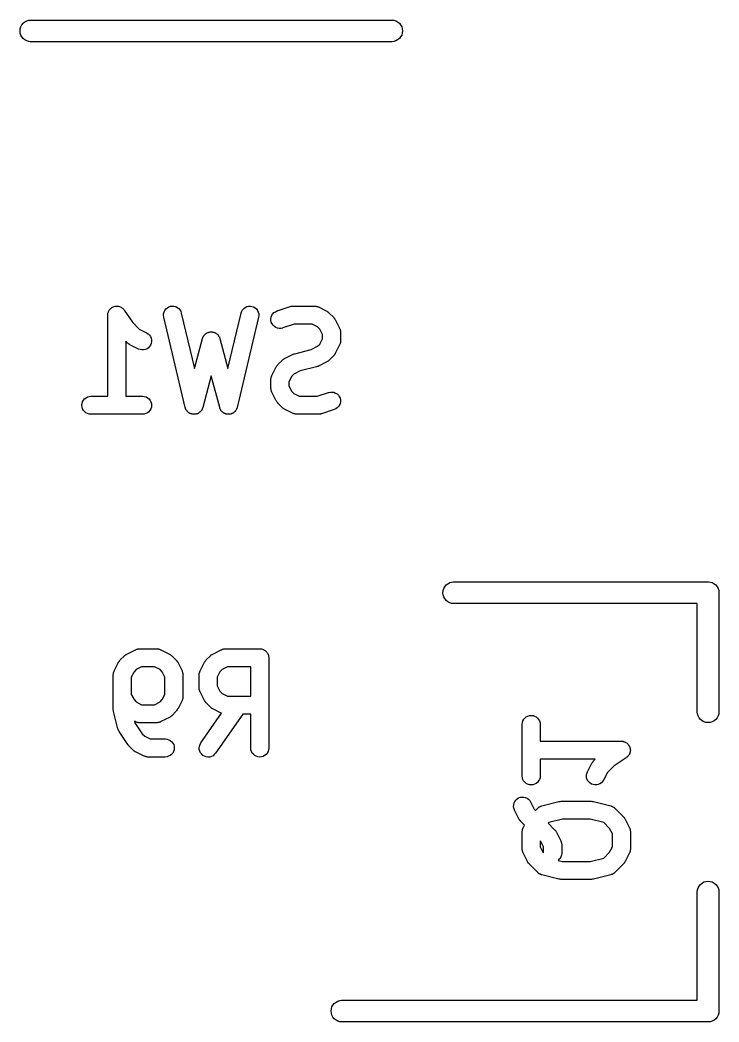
# Model space of a CAD drawing. Extents: x 175.9 to 191.7, y -135.1 to -110.
# Drawn here: x 187.04 to 190.91, y -128.75 to -123.19 of the extents above; entities that cross this region are included whole.
import ezdxf

# ---------------------------------------------------------------- set-up
doc = ezdxf.new("R2010")
doc.units = 0
doc.layers.add('BLACK', color=7, linetype='CONTINUOUS')

msp = doc.modelspace()

# ---------------------------------------------------------------- linework, layer by layer
at = {"layer": 'BLACK', "linetype": 'CONTINUOUS'}
for p, q in [((187.05, -123.217), (187.057, -123.207)), ((187.057, -123.207), (187.067, -123.2)), ((187.067, -123.2), (187.077, -123.194)), ((187.077, -123.194), (187.088, -123.191)), ((187.088, -123.191), (187.097, -123.19)), ((187.097, -123.19), (189.103, -123.19)), ((189.103, -123.19), (189.112, -123.191)), ((189.112, -123.191), (189.123, -123.194)), ((189.123, -123.194), (189.133, -123.2)), ((189.133, -123.2), (189.143, -123.207)), ((189.143, -123.207), (189.15, -123.217)), ((187.04, -123.25), (187.041, -123.238)), ((187.041, -123.262), (187.04, -123.25)), ((187.041, -123.238), (187.044, -123.227)), ((187.044, -123.273), (187.041, -123.262)), ((187.044, -123.227), (187.05, -123.217)), ((189.15, -123.217), (189.156, -123.227)), ((189.156, -123.227), (189.159, -123.238)), ((189.159, -123.262), (189.156, -123.273)), ((189.159, -123.238), (189.16, -123.25)), ((189.16, -123.25), (189.159, -123.262)), ((187.05, -123.283), (187.044, -123.273)), ((187.057, -123.293), (187.05, -123.283)), ((187.067, -123.3), (187.057, -123.293)), ((187.077, -123.306), (187.067, -123.3)), ((187.088, -123.309), (187.077, -123.306)), ((187.097, -123.31), (187.088, -123.309)), ((189.103, -123.31), (187.097, -123.31)), ((189.112, -123.309), (189.103, -123.31)), ((189.123, -123.306), (189.112, -123.309)), ((189.133, -123.3), (189.123, -123.306)), ((189.143, -123.293), (189.133, -123.3)), ((189.15, -123.283), (189.143, -123.293)), ((189.156, -123.273), (189.15, -123.283)), ((187.527, -124.816), (187.529, -124.811)), ((187.527, -124.821), (187.527, -124.816)), ((187.527, -124.816), (187.527, -124.816)), ((187.527, -124.816), (187.527, -124.816)), ((187.529, -124.811), (187.53, -124.807)), ((187.53, -124.806), (187.533, -124.802)), ((187.53, -124.807), (187.53, -124.806)), ((187.53, -124.807), (187.53, -124.807)), ((187.533, -124.802), (187.535, -124.798)), ((187.535, -124.798), (187.538, -124.794)), ((187.535, -124.798), (187.535, -124.798)), ((187.535, -124.798), (187.535, -124.798)), ((187.538, -124.794), (187.541, -124.791)), ((187.541, -124.79), (187.545, -124.787)), ((187.541, -124.791), (187.541, -124.79)), ((187.541, -124.79), (187.541, -124.79)), ((187.545, -124.787), (187.549, -124.784)), ((187.549, -124.784), (187.553, -124.782)), ((187.549, -124.784), (187.549, -124.784)), ((187.549, -124.784), (187.549, -124.784)), ((187.553, -124.782), (187.557, -124.78)), ((187.557, -124.78), (187.562, -124.779)), ((187.557, -124.78), (187.557, -124.78)), ((187.557, -124.78), (187.557, -124.78)), ((187.562, -124.779), (187.567, -124.777)), ((187.567, -124.777), (187.567, -124.777)), ((187.567, -124.777), (187.567, -124.777)), ((187.567, -124.777), (187.571, -124.777)), ((187.571, -124.777), (187.576, -124.776)), ((187.576, -124.776), (187.577, -124.776)), ((187.577, -124.776), (187.577, -124.776)), ((187.577, -124.776), (187.581, -124.777)), ((187.581, -124.777), (187.586, -124.777)), ((187.586, -124.777), (187.586, -124.777)), ((187.586, -124.777), (187.586, -124.777)), ((187.586, -124.777), (187.591, -124.779)), ((187.591, -124.779), (187.595, -124.78)), ((187.595, -124.78), (187.596, -124.78)), ((187.596, -124.78), (187.596, -124.78)), ((187.596, -124.78), (187.6, -124.782)), ((187.6, -124.782), (187.604, -124.785)), ((187.604, -124.785), (187.604, -124.785)), ((187.604, -124.785), (187.604, -124.785)), ((187.604, -124.785), (187.608, -124.788)), ((187.608, -124.788), (187.612, -124.791)), ((187.612, -124.791), (187.612, -124.791)), ((187.612, -124.791), (187.612, -124.791)), ((187.612, -124.791), (187.615, -124.795)), ((187.615, -124.795), (187.618, -124.798)), ((187.618, -124.798), (187.663, -124.866)), ((187.836, -124.818), (187.839, -124.808)), ((187.836, -124.827), (187.836, -124.818)), ((187.839, -124.808), (187.843, -124.8)), ((187.843, -124.8), (187.849, -124.792)), ((187.849, -124.792), (187.857, -124.785)), ((187.857, -124.785), (187.865, -124.781)), ((187.865, -124.781), (187.874, -124.777)), ((187.874, -124.777), (187.884, -124.776)), ((187.884, -124.776), (187.894, -124.777)), ((187.894, -124.777), (187.903, -124.779)), ((187.903, -124.779), (187.912, -124.784)), ((187.912, -124.784), (187.92, -124.79)), ((187.92, -124.79), (187.926, -124.797)), ((187.926, -124.797), (187.931, -124.805)), ((187.931, -124.805), (187.934, -124.815)), ((187.934, -124.815), (188.008, -125.122)), ((188.192, -125.122), (188.266, -124.815)), ((188.266, -124.814), (188.269, -124.805)), ((188.266, -124.815), (188.266, -124.814)), ((188.269, -124.805), (188.274, -124.796)), ((188.274, -124.796), (188.281, -124.789)), ((188.281, -124.789), (188.289, -124.783)), ((188.289, -124.783), (188.297, -124.779)), ((188.297, -124.779), (188.307, -124.777)), ((188.307, -124.777), (188.317, -124.776)), ((188.317, -124.776), (188.326, -124.778)), ((188.326, -124.778), (188.335, -124.781)), ((188.335, -124.781), (188.344, -124.786)), ((188.344, -124.786), (188.351, -124.792)), ((188.351, -124.792), (188.357, -124.8)), ((188.357, -124.8), (188.361, -124.809)), ((188.361, -124.809), (188.364, -124.818)), ((188.364, -124.818), (188.364, -124.828)), ((188.436, -124.827), (188.442, -124.819)), ((188.442, -124.819), (188.448, -124.812)), ((188.448, -124.812), (188.456, -124.807)), ((188.456, -124.807), (188.465, -124.803)), ((188.465, -124.803), (188.537, -124.779)), ((188.537, -124.779), (188.54, -124.778)), ((188.537, -124.779), (188.537, -124.779)), ((188.54, -124.778), (188.543, -124.777)), ((188.543, -124.777), (188.545, -124.777)), ((188.545, -124.777), (188.547, -124.777)), ((188.547, -124.777), (188.55, -124.776)), ((188.55, -124.776), (188.552, -124.776)), ((188.552, -124.776), (188.671, -124.776)), ((188.671, -124.776), (188.672, -124.776)), ((188.672, -124.776), (188.674, -124.776)), ((188.674, -124.776), (188.675, -124.776)), ((188.675, -124.776), (188.678, -124.777)), ((188.678, -124.777), (188.682, -124.777)), ((188.682, -124.777), (188.683, -124.778)), ((188.683, -124.778), (188.685, -124.778)), ((188.685, -124.778), (188.688, -124.779)), ((188.688, -124.779), (188.691, -124.78)), ((188.691, -124.78), (188.692, -124.781)), ((188.692, -124.781), (188.694, -124.781)), ((188.694, -124.781), (188.741, -124.805)), ((188.741, -124.805), (188.742, -124.806)), ((188.742, -124.806), (188.744, -124.807)), ((188.744, -124.807), (188.747, -124.808)), ((188.747, -124.808), (188.748, -124.81)), ((188.748, -124.81), (188.75, -124.811)), ((188.75, -124.811), (188.752, -124.813)), ((188.752, -124.813), (188.754, -124.815)), ((188.754, -124.815), (188.778, -124.838)), ((187.526, -124.825), (187.527, -124.821)), ((187.526, -124.826), (187.526, -124.825)), ((187.526, -125.276), (187.526, -124.826)), ((187.663, -124.866), (187.701, -124.904)), ((187.837, -124.837), (187.836, -124.827)), ((187.837, -124.838), (187.837, -124.837)), ((187.956, -125.338), (187.837, -124.838)), ((188.363, -124.838), (188.244, -125.338)), ((188.364, -124.828), (188.363, -124.838)), ((188.431, -124.846), (188.433, -124.837)), ((188.431, -124.856), (188.431, -124.846)), ((188.433, -124.865), (188.431, -124.856)), ((188.433, -124.837), (188.436, -124.827)), ((188.437, -124.874), (188.433, -124.865)), ((188.443, -124.882), (188.437, -124.874)), ((188.56, -124.876), (188.497, -124.897)), ((188.66, -124.876), (188.56, -124.876)), ((188.689, -124.891), (188.66, -124.876)), ((188.778, -124.838), (188.779, -124.839)), ((188.779, -124.839), (188.78, -124.841)), ((188.78, -124.841), (188.782, -124.843)), ((188.782, -124.843), (188.783, -124.845)), ((188.783, -124.845), (188.785, -124.847)), ((188.785, -124.847), (188.786, -124.849)), ((188.786, -124.849), (188.788, -124.851)), ((188.788, -124.851), (188.811, -124.899)), ((187.701, -124.904), (187.741, -124.924)), ((187.741, -124.924), (187.742, -124.925)), ((187.742, -124.925), (187.75, -124.93)), ((187.75, -124.93), (187.757, -124.937)), ((188.065, -124.933), (188.067, -124.931)), ((188.067, -124.931), (188.069, -124.93)), ((188.069, -124.93), (188.07, -124.929)), ((188.07, -124.929), (188.073, -124.927)), ((188.073, -124.927), (188.075, -124.926)), ((188.075, -124.926), (188.077, -124.925)), ((188.077, -124.925), (188.078, -124.924)), ((188.078, -124.924), (188.081, -124.923)), ((188.081, -124.923), (188.084, -124.922)), ((188.084, -124.922), (188.086, -124.921)), ((188.086, -124.921), (188.087, -124.921)), ((188.087, -124.921), (188.091, -124.92)), ((188.091, -124.92), (188.094, -124.919)), ((188.094, -124.919), (188.095, -124.919)), ((188.095, -124.919), (188.097, -124.919)), ((188.097, -124.919), (188.1, -124.919)), ((188.1, -124.919), (188.104, -124.919)), ((188.104, -124.919), (188.105, -124.919)), ((188.105, -124.919), (188.107, -124.92)), ((188.107, -124.92), (188.11, -124.92)), ((188.11, -124.92), (188.113, -124.921)), ((188.113, -124.921), (188.115, -124.921)), ((188.115, -124.921), (188.116, -124.922)), ((188.116, -124.922), (188.119, -124.923)), ((188.119, -124.923), (188.122, -124.924)), ((188.122, -124.924), (188.124, -124.925)), ((188.124, -124.925), (188.125, -124.926)), ((188.125, -124.926), (188.128, -124.928)), ((188.128, -124.928), (188.131, -124.93)), ((188.131, -124.93), (188.132, -124.931)), ((188.132, -124.931), (188.133, -124.932)), ((188.45, -124.889), (188.443, -124.882)), ((188.458, -124.894), (188.45, -124.889)), ((188.467, -124.898), (188.458, -124.894)), ((188.477, -124.9), (188.467, -124.898)), ((188.487, -124.9), (188.477, -124.9)), ((188.496, -124.898), (188.487, -124.9)), ((188.497, -124.897), (188.496, -124.898)), ((188.702, -124.903), (188.689, -124.891)), ((188.717, -124.933), (188.702, -124.903)), ((188.811, -124.899), (188.812, -124.9)), ((188.812, -124.9), (188.812, -124.901)), ((188.812, -124.901), (188.813, -124.902)), ((188.813, -124.902), (188.814, -124.906)), ((188.814, -124.906), (188.815, -124.909)), ((188.815, -124.909), (188.815, -124.91)), ((188.815, -124.91), (188.816, -124.912)), ((188.816, -124.912), (188.816, -124.915)), ((188.816, -124.915), (188.817, -124.918)), ((188.817, -124.918), (188.817, -124.92)), ((188.817, -124.92), (188.817, -124.921)), ((188.817, -124.921), (188.817, -124.969)), ((187.636, -124.981), (187.626, -124.971)), ((187.626, -124.971), (187.626, -125.276)), ((187.638, -124.982), (187.636, -124.981)), ((187.64, -124.984), (187.638, -124.982)), ((187.642, -124.985), (187.64, -124.984)), ((187.644, -124.987), (187.642, -124.985)), ((187.646, -124.988), (187.644, -124.987)), ((187.757, -124.937), (187.763, -124.945)), ((187.763, -124.945), (187.767, -124.954)), ((187.767, -124.983), (187.764, -124.992)), ((187.767, -124.954), (187.769, -124.963)), ((187.769, -124.973), (187.767, -124.983)), ((187.769, -124.963), (187.769, -124.973)), ((188.008, -125.122), (188.052, -124.956)), ((188.052, -124.954), (188.053, -124.952)), ((188.052, -124.955), (188.052, -124.954)), ((188.052, -124.956), (188.052, -124.955)), ((188.053, -124.952), (188.054, -124.949)), ((188.054, -124.949), (188.055, -124.946)), ((188.055, -124.946), (188.056, -124.945)), ((188.056, -124.945), (188.057, -124.944)), ((188.057, -124.944), (188.059, -124.941)), ((188.059, -124.941), (188.061, -124.938)), ((188.061, -124.938), (188.062, -124.937)), ((188.062, -124.937), (188.063, -124.936)), ((188.063, -124.936), (188.065, -124.933)), ((188.133, -124.932), (188.135, -124.934)), ((188.135, -124.934), (188.138, -124.936)), ((188.138, -124.936), (188.139, -124.938)), ((188.139, -124.938), (188.14, -124.939)), ((188.14, -124.939), (188.141, -124.941)), ((188.141, -124.941), (188.143, -124.944)), ((188.143, -124.944), (188.144, -124.946)), ((188.144, -124.946), (188.145, -124.947)), ((188.145, -124.947), (188.146, -124.95)), ((188.146, -124.95), (188.147, -124.953)), ((188.147, -124.953), (188.148, -124.955)), ((188.148, -124.955), (188.148, -124.956)), ((188.148, -124.956), (188.192, -125.122)), ((188.689, -124.999), (188.702, -124.987)), ((188.702, -124.987), (188.717, -124.957)), ((188.717, -124.957), (188.717, -124.933)), ((188.814, -124.985), (188.813, -124.989)), ((188.815, -124.982), (188.814, -124.985)), ((188.816, -124.979), (188.815, -124.981)), ((188.815, -124.981), (188.815, -124.982)), ((188.817, -124.97), (188.816, -124.971)), ((188.816, -124.971), (188.817, -124.973)), ((188.817, -124.973), (188.816, -124.976)), ((188.816, -124.976), (188.816, -124.979)), ((188.817, -124.969), (188.817, -124.97)), ((187.648, -124.99), (187.646, -124.988)), ((187.649, -124.99), (187.648, -124.99)), ((187.697, -125.014), (187.649, -124.99)), ((187.706, -125.017), (187.697, -125.014)), ((187.715, -125.019), (187.706, -125.017)), ((187.725, -125.019), (187.715, -125.019)), ((187.735, -125.017), (187.725, -125.019)), ((187.744, -125.013), (187.735, -125.017)), ((187.752, -125.007), (187.744, -125.013)), ((187.758, -125), (187.752, -125.007)), ((187.764, -124.992), (187.758, -125)), ((188.506, -125.067), (188.554, -125.043)), ((188.554, -125.043), (188.554, -125.043)), ((188.554, -125.043), (188.555, -125.043)), ((188.555, -125.043), (188.559, -125.041)), ((188.555, -125.043), (188.555, -125.043)), ((188.559, -125.041), (188.564, -125.04)), ((188.564, -125.04), (188.654, -125.017)), ((188.564, -125.04), (188.564, -125.04)), ((188.564, -125.04), (188.564, -125.04)), ((188.654, -125.017), (188.689, -124.999)), ((188.786, -125.042), (188.784, -125.044)), ((188.787, -125.04), (188.786, -125.042)), ((188.788, -125.039), (188.787, -125.04)), ((188.811, -124.991), (188.788, -125.039)), ((188.812, -124.99), (188.811, -124.991)), ((188.813, -124.989), (188.812, -124.99)), ((188.469, -125.1), (188.493, -125.077)), ((188.493, -125.077), (188.494, -125.076)), ((188.494, -125.076), (188.496, -125.074)), ((188.496, -125.074), (188.498, -125.072)), ((188.498, -125.072), (188.5, -125.071)), ((188.5, -125.071), (188.501, -125.07)), ((188.501, -125.07), (188.504, -125.069)), ((188.504, -125.069), (188.506, -125.067)), ((188.741, -125.085), (188.694, -125.109)), ((188.744, -125.084), (188.741, -125.085)), ((188.746, -125.082), (188.744, -125.084)), ((188.748, -125.081), (188.746, -125.082)), ((188.75, -125.08), (188.748, -125.081)), ((188.752, -125.078), (188.75, -125.08)), ((188.754, -125.076), (188.752, -125.078)), ((188.778, -125.052), (188.754, -125.076)), ((188.754, -125.076), (188.754, -125.076)), ((188.78, -125.05), (188.778, -125.052)), ((188.782, -125.048), (188.78, -125.05)), ((188.783, -125.046), (188.782, -125.048)), ((188.784, -125.044), (188.783, -125.046)), ((188.436, -125.161), (188.46, -125.113)), ((188.46, -125.113), (188.462, -125.11)), ((188.46, -125.113), (188.46, -125.113)), ((188.462, -125.11), (188.463, -125.108)), ((188.463, -125.108), (188.465, -125.106)), ((188.465, -125.106), (188.466, -125.105)), ((188.466, -125.105), (188.468, -125.103)), ((188.468, -125.103), (188.469, -125.1)), ((188.558, -125.153), (188.546, -125.165)), ((188.594, -125.135), (188.558, -125.153)), ((188.684, -125.113), (188.594, -125.135)), ((188.688, -125.111), (188.684, -125.113)), ((188.684, -125.113), (188.684, -125.113)), ((188.684, -125.113), (188.684, -125.113)), ((188.693, -125.11), (188.688, -125.111)), ((188.694, -125.109), (188.693, -125.109)), ((188.693, -125.109), (188.693, -125.109)), ((188.693, -125.109), (188.693, -125.11)), ((188.1, -125.163), (188.053, -125.339)), ((188.147, -125.339), (188.1, -125.163)), ((188.431, -125.18), (188.432, -125.176)), ((188.431, -125.181), (188.431, -125.18)), ((188.431, -125.183), (188.431, -125.181)), ((188.431, -125.231), (188.431, -125.183)), ((188.431, -125.183), (188.431, -125.183)), ((188.432, -125.172), (188.433, -125.17)), ((188.432, -125.173), (188.432, -125.172)), ((188.432, -125.176), (188.432, -125.173)), ((188.433, -125.17), (188.434, -125.167)), ((188.434, -125.167), (188.435, -125.164)), ((188.435, -125.164), (188.436, -125.162)), ((188.436, -125.162), (188.436, -125.161)), ((188.546, -125.165), (188.531, -125.195)), ((188.531, -125.195), (188.531, -125.219)), ((188.431, -125.232), (188.431, -125.231)), ((188.431, -125.234), (188.431, -125.232)), ((188.432, -125.237), (188.431, -125.234)), ((188.432, -125.241), (188.432, -125.237)), ((188.432, -125.242), (188.432, -125.241)), ((188.433, -125.244), (188.432, -125.242)), ((188.434, -125.247), (188.433, -125.244)), ((188.435, -125.25), (188.434, -125.247)), ((188.435, -125.251), (188.435, -125.25)), ((188.436, -125.253), (188.435, -125.251)), ((188.46, -125.301), (188.436, -125.253)), ((188.436, -125.253), (188.436, -125.253)), ((188.531, -125.219), (188.546, -125.249)), ((188.546, -125.249), (188.558, -125.261)), ((188.558, -125.261), (188.588, -125.276)), ((188.687, -125.276), (188.751, -125.255)), ((188.751, -125.255), (188.752, -125.255)), ((188.752, -125.255), (188.761, -125.253)), ((188.761, -125.253), (188.771, -125.253)), ((188.771, -125.253), (188.78, -125.254)), ((188.78, -125.254), (188.789, -125.258)), ((188.789, -125.258), (188.798, -125.263)), ((188.798, -125.263), (188.805, -125.27)), ((187.383, -125.326), (187.384, -125.316)), ((187.384, -125.316), (187.387, -125.307)), ((187.387, -125.307), (187.392, -125.298)), ((187.392, -125.298), (187.398, -125.291)), ((187.398, -125.291), (187.406, -125.285)), ((187.406, -125.285), (187.414, -125.28)), ((187.414, -125.28), (187.424, -125.277)), ((187.424, -125.277), (187.433, -125.276)), ((187.433, -125.276), (187.526, -125.276)), ((187.626, -125.276), (187.719, -125.276)), ((187.719, -125.276), (187.72, -125.276)), ((187.72, -125.276), (187.729, -125.277)), ((187.729, -125.277), (187.739, -125.28)), ((187.739, -125.28), (187.747, -125.285)), ((187.747, -125.285), (187.755, -125.291)), ((187.755, -125.291), (187.761, -125.299)), ((187.761, -125.299), (187.765, -125.307)), ((187.765, -125.307), (187.768, -125.317)), ((187.768, -125.317), (187.769, -125.327)), ((188.462, -125.303), (188.46, -125.301)), ((188.463, -125.306), (188.462, -125.303)), ((188.464, -125.307), (188.463, -125.306)), ((188.465, -125.309), (188.464, -125.307)), ((188.467, -125.311), (188.465, -125.309)), ((188.469, -125.313), (188.467, -125.311)), ((188.469, -125.314), (188.469, -125.313)), ((188.493, -125.338), (188.469, -125.314)), ((188.588, -125.276), (188.687, -125.276)), ((188.805, -125.27), (188.81, -125.278)), ((188.81, -125.278), (188.814, -125.287)), ((188.815, -125.316), (188.811, -125.325)), ((188.814, -125.287), (188.816, -125.296)), ((188.817, -125.306), (188.815, -125.316)), ((188.816, -125.296), (188.817, -125.306)), ((187.384, -125.336), (187.383, -125.326)), ((187.387, -125.345), (187.384, -125.336)), ((187.391, -125.354), (187.387, -125.345)), ((187.398, -125.361), (187.391, -125.354)), ((187.405, -125.367), (187.398, -125.361)), ((187.414, -125.372), (187.405, -125.367)), ((187.423, -125.375), (187.414, -125.372)), ((187.433, -125.376), (187.423, -125.375)), ((187.719, -125.376), (187.433, -125.376)), ((187.433, -125.376), (187.433, -125.376)), ((187.729, -125.375), (187.719, -125.376)), ((187.738, -125.372), (187.729, -125.375)), ((187.747, -125.368), (187.738, -125.372)), ((187.754, -125.362), (187.747, -125.368)), ((187.76, -125.354), (187.754, -125.362)), ((187.765, -125.346), (187.76, -125.354)), ((187.768, -125.336), (187.765, -125.346)), ((187.769, -125.327), (187.768, -125.336)), ((187.957, -125.34), (187.956, -125.338)), ((187.957, -125.342), (187.957, -125.34)), ((187.958, -125.345), (187.957, -125.342)), ((187.959, -125.347), (187.958, -125.345)), ((187.96, -125.349), (187.959, -125.347)), ((187.961, -125.351), (187.96, -125.349)), ((187.963, -125.353), (187.961, -125.351)), ((187.964, -125.355), (187.963, -125.353)), ((187.966, -125.357), (187.964, -125.355)), ((187.967, -125.359), (187.966, -125.357)), ((187.969, -125.361), (187.967, -125.359)), ((187.971, -125.363), (187.969, -125.361)), ((187.972, -125.364), (187.971, -125.363)), ((187.974, -125.366), (187.972, -125.364)), ((187.976, -125.367), (187.974, -125.366)), ((187.978, -125.369), (187.976, -125.367)), ((187.98, -125.37), (187.978, -125.369)), ((187.982, -125.371), (187.98, -125.37)), ((187.985, -125.372), (187.982, -125.371)), ((187.987, -125.373), (187.985, -125.372)), ((187.989, -125.374), (187.987, -125.373)), ((187.992, -125.374), (187.989, -125.374)), ((187.994, -125.375), (187.992, -125.374)), ((187.997, -125.376), (187.994, -125.375)), ((187.999, -125.376), (187.997, -125.376)), ((188.001, -125.376), (187.999, -125.376)), ((188.004, -125.376), (188.001, -125.376)), ((188.006, -125.376), (188.004, -125.376)), ((188.009, -125.376), (188.006, -125.376)), ((188.011, -125.376), (188.009, -125.376)), ((188.013, -125.375), (188.011, -125.376)), ((188.016, -125.375), (188.013, -125.375)), ((188.018, -125.374), (188.016, -125.375)), ((188.02, -125.374), (188.018, -125.374)), ((188.023, -125.373), (188.02, -125.374)), ((188.025, -125.372), (188.023, -125.373)), ((188.027, -125.371), (188.025, -125.372)), ((188.029, -125.37), (188.027, -125.371)), ((188.031, -125.368), (188.029, -125.37)), ((188.034, -125.367), (188.031, -125.368)), ((188.035, -125.365), (188.034, -125.367)), ((188.037, -125.364), (188.035, -125.365)), ((188.039, -125.362), (188.037, -125.364)), ((188.041, -125.361), (188.039, -125.362)), ((188.042, -125.359), (188.041, -125.361)), ((188.044, -125.357), (188.042, -125.359)), ((188.045, -125.355), (188.044, -125.357)), ((188.047, -125.353), (188.045, -125.355)), ((188.048, -125.351), (188.047, -125.353)), ((188.049, -125.349), (188.048, -125.351)), ((188.05, -125.346), (188.049, -125.349)), ((188.051, -125.344), (188.05, -125.346)), ((188.052, -125.342), (188.051, -125.344)), ((188.053, -125.34), (188.052, -125.342)), ((188.053, -125.339), (188.053, -125.34)), ((188.148, -125.341), (188.147, -125.339)), ((188.148, -125.343), (188.148, -125.341)), ((188.149, -125.346), (188.148, -125.343)), ((188.15, -125.348), (188.149, -125.346)), ((188.152, -125.35), (188.15, -125.348)), ((188.153, -125.352), (188.152, -125.35)), ((188.154, -125.354), (188.153, -125.352)), ((188.155, -125.357), (188.154, -125.354)), ((188.157, -125.358), (188.155, -125.357)), ((188.158, -125.36), (188.157, -125.358)), ((188.16, -125.362), (188.158, -125.36)), ((188.162, -125.364), (188.16, -125.362)), ((188.164, -125.365), (188.162, -125.364)), ((188.166, -125.367), (188.164, -125.365)), ((188.168, -125.368), (188.166, -125.367)), ((188.17, -125.369), (188.168, -125.368)), ((188.172, -125.37), (188.17, -125.369)), ((188.174, -125.372), (188.172, -125.37)), ((188.177, -125.372), (188.174, -125.372)), ((188.179, -125.373), (188.177, -125.372)), ((188.181, -125.374), (188.179, -125.373)), ((188.183, -125.375), (188.181, -125.374)), ((188.186, -125.375), (188.183, -125.375)), ((188.188, -125.376), (188.186, -125.375)), ((188.191, -125.376), (188.188, -125.376)), ((188.193, -125.376), (188.191, -125.376)), ((188.196, -125.376), (188.193, -125.376)), ((188.198, -125.376), (188.196, -125.376)), ((188.2, -125.376), (188.198, -125.376)), ((188.203, -125.376), (188.2, -125.376)), ((188.205, -125.375), (188.203, -125.376)), ((188.208, -125.375), (188.205, -125.375)), ((188.21, -125.374), (188.208, -125.375)), ((188.212, -125.373), (188.21, -125.374)), ((188.215, -125.372), (188.212, -125.373)), ((188.217, -125.371), (188.215, -125.372)), ((188.219, -125.37), (188.217, -125.371)), ((188.221, -125.369), (188.219, -125.37)), ((188.223, -125.367), (188.221, -125.369)), ((188.225, -125.366), (188.223, -125.367)), ((188.227, -125.365), (188.225, -125.366)), ((188.229, -125.363), (188.227, -125.365)), ((188.231, -125.361), (188.229, -125.363)), ((188.232, -125.36), (188.231, -125.361)), ((188.234, -125.358), (188.232, -125.36)), ((188.235, -125.356), (188.234, -125.358)), ((188.237, -125.354), (188.235, -125.356)), ((188.238, -125.352), (188.237, -125.354)), ((188.239, -125.35), (188.238, -125.352)), ((188.24, -125.348), (188.239, -125.35)), ((188.241, -125.345), (188.24, -125.348)), ((188.242, -125.343), (188.241, -125.345)), ((188.243, -125.341), (188.242, -125.343)), ((188.244, -125.338), (188.243, -125.341)), ((188.244, -125.338), (188.244, -125.338)), ((188.495, -125.34), (188.493, -125.338)), ((188.497, -125.341), (188.495, -125.34)), ((188.499, -125.343), (188.497, -125.341)), ((188.501, -125.344), (188.499, -125.343)), ((188.503, -125.345), (188.501, -125.344)), ((188.506, -125.347), (188.503, -125.345)), ((188.554, -125.371), (188.506, -125.347)), ((188.506, -125.347), (188.506, -125.347)), ((188.555, -125.371), (188.554, -125.371)), ((188.556, -125.372), (188.555, -125.371)), ((188.56, -125.373), (188.556, -125.372)), ((188.563, -125.374), (188.56, -125.373)), ((188.564, -125.375), (188.563, -125.374)), ((188.566, -125.375), (188.564, -125.375)), ((188.569, -125.375), (188.566, -125.375)), ((188.573, -125.376), (188.569, -125.375)), ((188.574, -125.376), (188.573, -125.376)), ((188.575, -125.376), (188.574, -125.376)), ((188.576, -125.376), (188.575, -125.376)), ((188.695, -125.376), (188.576, -125.376)), ((188.698, -125.376), (188.695, -125.376)), ((188.701, -125.376), (188.698, -125.376)), ((188.703, -125.375), (188.701, -125.376)), ((188.705, -125.375), (188.703, -125.375)), ((188.708, -125.374), (188.705, -125.375)), ((188.71, -125.374), (188.708, -125.374)), ((188.711, -125.374), (188.71, -125.374)), ((188.782, -125.35), (188.711, -125.374)), ((188.791, -125.346), (188.782, -125.35)), ((188.799, -125.34), (188.791, -125.346)), ((188.806, -125.333), (188.799, -125.34)), ((188.811, -125.325), (188.806, -125.333)), ((189.402, -126.322), (189.412, -126.315)), ((189.412, -126.315), (189.422, -126.309)), ((189.422, -126.309), (189.433, -126.306)), ((189.433, -126.306), (189.442, -126.305)), ((189.442, -126.305), (190.852, -126.305)), ((190.852, -126.305), (190.855, -126.305)), ((190.855, -126.305), (190.858, -126.305)), ((190.858, -126.305), (190.867, -126.306)), ((190.867, -126.306), (190.878, -126.309)), ((190.878, -126.309), (190.888, -126.315)), ((190.888, -126.315), (190.898, -126.322)), ((189.385, -126.365), (189.386, -126.353)), ((189.386, -126.377), (189.385, -126.365)), ((189.386, -126.353), (189.389, -126.342)), ((189.389, -126.342), (189.395, -126.332)), ((189.395, -126.332), (189.402, -126.322)), ((190.898, -126.322), (190.905, -126.332)), ((190.905, -126.332), (190.911, -126.342)), ((190.911, -126.342), (190.914, -126.353)), ((190.914, -126.353), (190.915, -126.365)), ((190.915, -126.365), (190.915, -126.368)), ((190.915, -126.368), (190.915, -127.028)), ((189.389, -126.388), (189.386, -126.377)), ((189.395, -126.398), (189.389, -126.388)), ((189.402, -126.408), (189.395, -126.398)), ((189.412, -126.415), (189.402, -126.408)), ((189.422, -126.421), (189.412, -126.415)), ((189.433, -126.424), (189.422, -126.421)), ((189.442, -126.425), (189.433, -126.424)), ((190.795, -126.425), (189.442, -126.425)), ((190.795, -127.028), (190.795, -126.425)), ((187.624, -126.71), (187.626, -126.709)), ((187.626, -126.709), (187.628, -126.708)), ((187.628, -126.708), (187.63, -126.707)), ((187.63, -126.707), (187.632, -126.705)), ((187.632, -126.705), (187.68, -126.681)), ((187.68, -126.681), (187.681, -126.681)), ((187.681, -126.681), (187.682, -126.681)), ((187.682, -126.681), (187.683, -126.68)), ((187.683, -126.68), (187.687, -126.679)), ((187.687, -126.679), (187.69, -126.678)), ((187.69, -126.678), (187.691, -126.678)), ((187.691, -126.678), (187.693, -126.677)), ((187.693, -126.677), (187.696, -126.677)), ((187.696, -126.677), (187.699, -126.676)), ((187.699, -126.676), (187.701, -126.676)), ((187.701, -126.676), (187.702, -126.676)), ((187.702, -126.676), (187.798, -126.676)), ((187.798, -126.676), (187.798, -126.676)), ((187.798, -126.676), (187.8, -126.676)), ((187.8, -126.676), (187.801, -126.676)), ((187.801, -126.676), (187.805, -126.677)), ((187.805, -126.677), (187.808, -126.677)), ((187.808, -126.677), (187.809, -126.678)), ((187.809, -126.678), (187.811, -126.678)), ((187.811, -126.678), (187.814, -126.679)), ((187.814, -126.679), (187.817, -126.68)), ((187.817, -126.68), (187.819, -126.681)), ((187.819, -126.681), (187.82, -126.681)), ((187.82, -126.681), (187.868, -126.705)), ((187.868, -126.705), (187.868, -126.706)), ((187.868, -126.706), (187.871, -126.707)), ((187.871, -126.707), (187.873, -126.708)), ((187.873, -126.708), (187.875, -126.71)), ((188.1, -126.71), (188.102, -126.709)), ((188.102, -126.709), (188.104, -126.708)), ((188.104, -126.708), (188.106, -126.707)), ((188.106, -126.707), (188.109, -126.705)), ((188.109, -126.705), (188.156, -126.681)), ((188.156, -126.681), (188.157, -126.681)), ((188.157, -126.681), (188.158, -126.681)), ((188.158, -126.681), (188.16, -126.68)), ((188.16, -126.68), (188.163, -126.679)), ((188.163, -126.679), (188.166, -126.678)), ((188.166, -126.678), (188.167, -126.678)), ((188.167, -126.678), (188.169, -126.677)), ((188.169, -126.677), (188.172, -126.677)), ((188.172, -126.677), (188.176, -126.676)), ((188.176, -126.676), (188.177, -126.676)), ((188.177, -126.676), (188.179, -126.676)), ((188.179, -126.676), (188.369, -126.676)), ((188.369, -126.676), (188.369, -126.676)), ((188.369, -126.676), (188.369, -126.676)), ((188.369, -126.676), (188.37, -126.676)), ((188.369, -126.676), (188.369, -126.676)), ((188.37, -126.676), (188.374, -126.677)), ((188.374, -126.677), (188.379, -126.677)), ((188.379, -126.677), (188.379, -126.677)), ((188.379, -126.677), (188.379, -126.677)), ((188.379, -126.677), (188.384, -126.679)), ((188.384, -126.679), (188.388, -126.68)), ((188.388, -126.68), (188.389, -126.68)), ((188.389, -126.68), (188.389, -126.68)), ((188.389, -126.68), (188.393, -126.683)), ((188.393, -126.683), (188.397, -126.685)), ((188.397, -126.685), (188.397, -126.685)), ((188.397, -126.685), (188.397, -126.685)), ((188.397, -126.685), (188.401, -126.688)), ((188.401, -126.688), (188.405, -126.691)), ((188.405, -126.691), (188.405, -126.691)), ((188.405, -126.691), (188.405, -126.691)), ((188.405, -126.691), (188.408, -126.695)), ((188.408, -126.695), (188.411, -126.699)), ((188.411, -126.699), (188.411, -126.699)), ((188.411, -126.699), (188.411, -126.699)), ((188.411, -126.699), (188.413, -126.703)), ((188.413, -126.703), (188.415, -126.707)), ((188.415, -126.707), (188.415, -126.707)), ((188.415, -126.707), (188.415, -126.707)), ((188.415, -126.707), (188.417, -126.712)), ((187.562, -126.799), (187.586, -126.751)), ((187.586, -126.751), (187.587, -126.751)), ((187.587, -126.751), (187.588, -126.748)), ((187.588, -126.748), (187.589, -126.746)), ((187.589, -126.746), (187.591, -126.744)), ((187.591, -126.744), (187.592, -126.743)), ((187.592, -126.743), (187.594, -126.741)), ((187.594, -126.741), (187.596, -126.738)), ((187.596, -126.738), (187.619, -126.715)), ((187.619, -126.715), (187.62, -126.714)), ((187.62, -126.714), (187.622, -126.712)), ((187.622, -126.712), (187.624, -126.71)), ((187.875, -126.71), (187.876, -126.711)), ((187.876, -126.711), (187.878, -126.713)), ((187.878, -126.713), (187.881, -126.715)), ((187.881, -126.715), (187.904, -126.738)), ((187.904, -126.738), (187.905, -126.739)), ((187.905, -126.739), (187.907, -126.741)), ((187.907, -126.741), (187.909, -126.743)), ((187.909, -126.743), (187.91, -126.745)), ((187.91, -126.745), (187.911, -126.747)), ((187.911, -126.747), (187.912, -126.749)), ((187.912, -126.749), (187.914, -126.751)), ((187.914, -126.751), (187.938, -126.799)), ((188.039, -126.799), (188.062, -126.751)), ((188.062, -126.751), (188.063, -126.751)), ((188.063, -126.751), (188.064, -126.748)), ((188.064, -126.748), (188.066, -126.746)), ((188.066, -126.746), (188.067, -126.744)), ((188.067, -126.744), (188.068, -126.743)), ((188.068, -126.743), (188.07, -126.741)), ((188.07, -126.741), (188.072, -126.738)), ((188.072, -126.738), (188.096, -126.715)), ((188.096, -126.714), (188.098, -126.712)), ((188.096, -126.715), (188.096, -126.714)), ((188.098, -126.712), (188.1, -126.71)), ((188.417, -126.712), (188.418, -126.716)), ((188.418, -126.716), (188.418, -126.717)), ((188.418, -126.717), (188.418, -126.717)), ((188.418, -126.717), (188.419, -126.721)), ((188.419, -126.721), (188.419, -126.726)), ((188.419, -126.726), (188.419, -127.226)), ((187.557, -126.818), (187.558, -126.814)), ((187.557, -126.819), (187.557, -126.818)), ((187.557, -126.821), (187.557, -126.819)), ((187.558, -126.811), (187.559, -126.81)), ((187.558, -126.814), (187.558, -126.811)), ((187.559, -126.808), (187.56, -126.805)), ((187.559, -126.81), (187.559, -126.808)), ((187.56, -126.805), (187.561, -126.802)), ((187.561, -126.802), (187.562, -126.8)), ((187.562, -126.8), (187.562, -126.799)), ((187.672, -126.803), (187.657, -126.833)), ((187.684, -126.791), (187.672, -126.803)), ((187.714, -126.776), (187.684, -126.791)), ((187.786, -126.776), (187.714, -126.776)), ((187.816, -126.791), (187.786, -126.776)), ((187.828, -126.803), (187.816, -126.791)), ((187.843, -126.833), (187.828, -126.803)), ((187.938, -126.799), (187.938, -126.8)), ((187.938, -126.8), (187.938, -126.801)), ((187.938, -126.801), (187.939, -126.802)), ((187.939, -126.802), (187.94, -126.806)), ((187.94, -126.806), (187.941, -126.809)), ((187.941, -126.809), (187.941, -126.81)), ((187.941, -126.81), (187.942, -126.812)), ((187.942, -126.812), (187.942, -126.815)), ((187.942, -126.815), (187.943, -126.818)), ((187.943, -126.818), (187.943, -126.82)), ((187.943, -126.82), (187.943, -126.821)), ((188.033, -126.818), (188.034, -126.814)), ((188.034, -126.819), (188.033, -126.818)), ((188.033, -126.821), (188.034, -126.819)), ((188.034, -126.811), (188.035, -126.81)), ((188.034, -126.814), (188.034, -126.811)), ((188.035, -126.808), (188.036, -126.805)), ((188.035, -126.81), (188.035, -126.808)), ((188.036, -126.805), (188.037, -126.802)), ((188.037, -126.802), (188.038, -126.8)), ((188.038, -126.8), (188.039, -126.799)), ((188.148, -126.803), (188.133, -126.833)), ((188.161, -126.791), (188.148, -126.803)), ((188.19, -126.776), (188.161, -126.791)), ((188.319, -126.776), (188.19, -126.776)), ((188.319, -126.938), (188.319, -126.776)), ((187.557, -127.012), (187.557, -126.821)), ((187.557, -126.821), (187.557, -126.821)), ((187.657, -126.833), (187.657, -126.929)), ((187.843, -126.929), (187.843, -126.833)), ((187.943, -126.821), (187.943, -126.94)), ((188.033, -126.893), (188.033, -126.821)), ((188.033, -126.821), (188.033, -126.821)), ((188.133, -126.833), (188.133, -126.881)), ((187.657, -126.929), (187.672, -126.958)), ((187.828, -126.958), (187.843, -126.929)), ((188.033, -126.894), (188.033, -126.893)), ((188.033, -126.896), (188.033, -126.894)), ((188.034, -126.899), (188.033, -126.896)), ((188.034, -126.903), (188.034, -126.899)), ((188.035, -126.904), (188.034, -126.903)), ((188.035, -126.905), (188.035, -126.904)), ((188.036, -126.909), (188.035, -126.905)), ((188.037, -126.912), (188.036, -126.909)), ((188.038, -126.913), (188.037, -126.912)), ((188.038, -126.915), (188.038, -126.913)), ((188.039, -126.915), (188.038, -126.915)), ((188.062, -126.963), (188.039, -126.915)), ((188.133, -126.881), (188.148, -126.911)), ((188.148, -126.911), (188.161, -126.923)), ((188.161, -126.923), (188.19, -126.938)), ((187.672, -126.958), (187.684, -126.971)), ((187.684, -126.971), (187.714, -126.986)), ((187.714, -126.986), (187.786, -126.986)), ((187.786, -126.986), (187.816, -126.971)), ((187.816, -126.971), (187.828, -126.958)), ((187.938, -126.963), (187.914, -127.01)), ((187.939, -126.96), (187.938, -126.961)), ((187.938, -126.961), (187.938, -126.963)), ((187.94, -126.957), (187.939, -126.96)), ((187.941, -126.954), (187.94, -126.957)), ((187.942, -126.951), (187.941, -126.952)), ((187.941, -126.952), (187.941, -126.954)), ((187.943, -126.944), (187.942, -126.947)), ((187.942, -126.947), (187.942, -126.951)), ((187.943, -126.94), (187.943, -126.941)), ((187.943, -126.941), (187.943, -126.943)), ((187.943, -126.943), (187.943, -126.944)), ((188.064, -126.965), (188.062, -126.963)), ((188.065, -126.968), (188.064, -126.965)), ((188.067, -126.969), (188.065, -126.968)), ((188.068, -126.971), (188.067, -126.969)), ((188.07, -126.973), (188.068, -126.971)), ((188.071, -126.975), (188.07, -126.973)), ((188.072, -126.976), (188.071, -126.975)), ((188.096, -127), (188.072, -126.976)), ((188.19, -126.938), (188.319, -126.938)), ((187.557, -127.013), (187.557, -127.012)), ((187.557, -127.014), (187.557, -127.013)), ((187.558, -127.018), (187.557, -127.014)), ((187.558, -127.022), (187.558, -127.018)), ((187.558, -127.023), (187.558, -127.022)), ((187.558, -127.022), (187.558, -127.022)), ((187.559, -127.024), (187.558, -127.023)), ((187.582, -127.119), (187.559, -127.024)), ((187.904, -127.023), (187.881, -127.047)), ((187.906, -127.021), (187.904, -127.023)), ((187.908, -127.019), (187.906, -127.021)), ((187.909, -127.018), (187.908, -127.019)), ((187.911, -127.016), (187.909, -127.018)), ((187.912, -127.013), (187.911, -127.016)), ((187.913, -127.011), (187.912, -127.013)), ((187.914, -127.01), (187.913, -127.011)), ((188.042, -127.198), (188.157, -127.033)), ((188.098, -127.001), (188.096, -127)), ((188.1, -127.003), (188.098, -127.001)), ((188.102, -127.005), (188.1, -127.003)), ((188.103, -127.006), (188.102, -127.005)), ((188.106, -127.007), (188.103, -127.006)), ((188.108, -127.009), (188.106, -127.007)), ((188.109, -127.009), (188.108, -127.009)), ((188.156, -127.033), (188.109, -127.009)), ((188.276, -127.038), (188.124, -127.255)), ((188.157, -127.033), (188.156, -127.033)), ((188.319, -127.038), (188.276, -127.038)), ((188.319, -127.226), (188.319, -127.038)), ((190.796, -127.037), (190.795, -127.028)), ((190.799, -127.048), (190.796, -127.037)), ((190.914, -127.037), (190.911, -127.048)), ((190.915, -127.028), (190.914, -127.037)), ((187.68, -127.08), (187.675, -127.078)), ((187.675, -127.078), (187.677, -127.087)), ((187.677, -127.087), (187.717, -127.147)), ((187.681, -127.081), (187.68, -127.08)), ((187.683, -127.082), (187.681, -127.081)), ((187.686, -127.083), (187.683, -127.082)), ((187.689, -127.084), (187.686, -127.083)), ((187.691, -127.084), (187.689, -127.084)), ((187.692, -127.085), (187.691, -127.084)), ((187.695, -127.085), (187.692, -127.085)), ((187.699, -127.086), (187.695, -127.085)), ((187.7, -127.086), (187.699, -127.086)), ((187.702, -127.086), (187.7, -127.086)), ((187.798, -127.086), (187.702, -127.086)), ((187.702, -127.086), (187.702, -127.086)), ((187.799, -127.086), (187.798, -127.086)), ((187.801, -127.086), (187.799, -127.086)), ((187.804, -127.085), (187.801, -127.086)), ((187.807, -127.085), (187.804, -127.085)), ((187.809, -127.084), (187.807, -127.085)), ((187.81, -127.084), (187.809, -127.084)), ((187.813, -127.083), (187.81, -127.084)), ((187.817, -127.082), (187.813, -127.083)), ((187.818, -127.081), (187.817, -127.082)), ((187.819, -127.081), (187.818, -127.081)), ((187.82, -127.08), (187.819, -127.081)), ((187.868, -127.057), (187.82, -127.08)), ((187.87, -127.055), (187.868, -127.057)), ((187.872, -127.054), (187.87, -127.055)), ((187.874, -127.053), (187.872, -127.054)), ((187.876, -127.051), (187.874, -127.053)), ((187.878, -127.049), (187.876, -127.051)), ((187.88, -127.048), (187.878, -127.049)), ((187.881, -127.047), (187.88, -127.048)), ((189.824, -127.095), (189.825, -127.085)), ((189.824, -127.381), (189.824, -127.095)), ((189.824, -127.095), (189.824, -127.095)), ((189.825, -127.085), (189.828, -127.076)), ((189.828, -127.076), (189.833, -127.067)), ((189.833, -127.067), (189.839, -127.06)), ((189.839, -127.06), (189.846, -127.053)), ((189.846, -127.053), (189.855, -127.049)), ((189.855, -127.049), (189.864, -127.046)), ((189.864, -127.046), (189.874, -127.045)), ((189.874, -127.045), (189.884, -127.046)), ((189.884, -127.046), (189.893, -127.049)), ((189.893, -127.049), (189.902, -127.054)), ((189.902, -127.054), (189.909, -127.06)), ((189.909, -127.06), (189.915, -127.068)), ((189.915, -127.068), (189.92, -127.076)), ((189.92, -127.076), (189.923, -127.086)), ((189.923, -127.086), (189.924, -127.095)), ((189.924, -127.095), (189.924, -127.188)), ((190.805, -127.058), (190.799, -127.048)), ((190.812, -127.068), (190.805, -127.058)), ((190.822, -127.075), (190.812, -127.068)), ((190.832, -127.081), (190.822, -127.075)), ((190.843, -127.084), (190.832, -127.081)), ((190.855, -127.085), (190.843, -127.084)), ((190.867, -127.084), (190.855, -127.085)), ((190.878, -127.081), (190.867, -127.084)), ((190.888, -127.075), (190.878, -127.081)), ((190.898, -127.068), (190.888, -127.075)), ((190.905, -127.058), (190.898, -127.068)), ((190.911, -127.048), (190.905, -127.058)), ((187.584, -127.122), (187.582, -127.119)), ((187.584, -127.126), (187.584, -127.122)), ((187.585, -127.127), (187.584, -127.126)), ((187.586, -127.128), (187.585, -127.127)), ((187.587, -127.131), (187.586, -127.128)), ((187.589, -127.134), (187.587, -127.131)), ((187.589, -127.135), (187.589, -127.134)), ((187.637, -127.206), (187.589, -127.135)), ((187.717, -127.147), (187.732, -127.161)), ((187.64, -127.21), (187.637, -127.206)), ((187.732, -127.161), (187.762, -127.176)), ((187.762, -127.176), (187.845, -127.176)), ((187.845, -127.176), (187.846, -127.176)), ((187.846, -127.176), (187.856, -127.177)), ((187.856, -127.177), (187.865, -127.18)), ((187.865, -127.18), (187.873, -127.185)), ((187.873, -127.185), (187.881, -127.191)), ((187.881, -127.191), (187.887, -127.199)), ((187.887, -127.199), (187.892, -127.207)), ((187.892, -127.207), (187.894, -127.217)), ((188.035, -127.215), (188.038, -127.206)), ((188.038, -127.206), (188.042, -127.198)), ((189.924, -127.188), (190.374, -127.188)), ((190.374, -127.188), (190.374, -127.188)), ((190.374, -127.188), (190.374, -127.188)), ((190.374, -127.188), (190.375, -127.188)), ((190.375, -127.188), (190.379, -127.189)), ((190.379, -127.189), (190.384, -127.189)), ((190.384, -127.189), (190.384, -127.189)), ((190.384, -127.189), (190.384, -127.189)), ((190.384, -127.189), (190.389, -127.191)), ((190.389, -127.191), (190.393, -127.192)), ((190.393, -127.192), (190.393, -127.192)), ((190.393, -127.192), (190.394, -127.192)), ((190.394, -127.192), (190.398, -127.195)), ((190.398, -127.195), (190.402, -127.197)), ((190.402, -127.197), (190.402, -127.197)), ((190.402, -127.197), (190.402, -127.197)), ((190.402, -127.197), (190.406, -127.2)), ((190.406, -127.2), (190.409, -127.203)), ((190.409, -127.203), (190.41, -127.203)), ((190.41, -127.203), (190.41, -127.203)), ((190.41, -127.203), (190.412, -127.207)), ((190.412, -127.207), (190.416, -127.211)), ((187.643, -127.213), (187.64, -127.21)), ((187.643, -127.214), (187.643, -127.213)), ((187.643, -127.214), (187.643, -127.214)), ((187.667, -127.238), (187.643, -127.214)), ((187.643, -127.214), (187.643, -127.214)), ((187.669, -127.24), (187.667, -127.238)), ((187.671, -127.241), (187.669, -127.24)), ((187.673, -127.243), (187.671, -127.241)), ((187.675, -127.244), (187.673, -127.243)), ((187.677, -127.245), (187.675, -127.244)), ((187.679, -127.247), (187.677, -127.245)), ((187.68, -127.247), (187.679, -127.247)), ((187.728, -127.271), (187.68, -127.247)), ((187.88, -127.262), (187.873, -127.268)), ((187.887, -127.254), (187.88, -127.262)), ((187.891, -127.246), (187.887, -127.254)), ((187.894, -127.236), (187.891, -127.246)), ((187.894, -127.217), (187.895, -127.227)), ((187.895, -127.227), (187.894, -127.236)), ((188.033, -127.225), (188.035, -127.215)), ((188.034, -127.235), (188.033, -127.225)), ((188.037, -127.244), (188.034, -127.235)), ((188.041, -127.253), (188.037, -127.244)), ((188.047, -127.261), (188.041, -127.253)), ((188.054, -127.267), (188.047, -127.261)), ((188.117, -127.263), (188.11, -127.269)), ((188.124, -127.255), (188.117, -127.263)), ((188.124, -127.255), (188.124, -127.255)), ((188.32, -127.236), (188.319, -127.226)), ((188.323, -127.245), (188.32, -127.236)), ((188.327, -127.254), (188.323, -127.245)), ((188.334, -127.261), (188.327, -127.254)), ((188.341, -127.268), (188.334, -127.261)), ((188.404, -127.262), (188.396, -127.268)), ((188.41, -127.254), (188.404, -127.262)), ((188.415, -127.246), (188.41, -127.254)), ((188.418, -127.237), (188.415, -127.246)), ((188.419, -127.227), (188.418, -127.237)), ((188.419, -127.226), (188.419, -127.227)), ((190.418, -127.262), (190.415, -127.266)), ((190.416, -127.211), (190.416, -127.211)), ((190.416, -127.211), (190.416, -127.211)), ((190.416, -127.211), (190.418, -127.215)), ((190.418, -127.215), (190.42, -127.219)), ((190.42, -127.257), (190.418, -127.262)), ((190.42, -127.219), (190.42, -127.219)), ((190.42, -127.219), (190.42, -127.219)), ((190.42, -127.219), (190.421, -127.224)), ((190.421, -127.252), (190.42, -127.257)), ((190.42, -127.257), (190.42, -127.257)), ((190.42, -127.257), (190.42, -127.257)), ((190.421, -127.224), (190.423, -127.229)), ((190.423, -127.248), (190.421, -127.252)), ((190.423, -127.229), (190.423, -127.229)), ((190.423, -127.229), (190.423, -127.229)), ((190.423, -127.229), (190.423, -127.233)), ((190.423, -127.233), (190.424, -127.238)), ((190.424, -127.238), (190.423, -127.243)), ((190.423, -127.243), (190.423, -127.248)), ((190.423, -127.248), (190.423, -127.248)), ((190.423, -127.248), (190.423, -127.248)), ((190.424, -127.238), (190.424, -127.238)), ((190.424, -127.238), (190.424, -127.238)), ((187.729, -127.271), (187.728, -127.271)), ((187.73, -127.272), (187.729, -127.271)), ((187.734, -127.273), (187.73, -127.272)), ((187.737, -127.274), (187.734, -127.273)), ((187.738, -127.275), (187.737, -127.274)), ((187.74, -127.275), (187.738, -127.275)), ((187.743, -127.275), (187.74, -127.275)), ((187.746, -127.276), (187.743, -127.275)), ((187.748, -127.276), (187.746, -127.276)), ((187.749, -127.276), (187.748, -127.276)), ((187.75, -127.276), (187.749, -127.276)), ((187.845, -127.276), (187.75, -127.276)), ((187.855, -127.275), (187.845, -127.276)), ((187.864, -127.272), (187.855, -127.275)), ((187.873, -127.268), (187.864, -127.272)), ((188.063, -127.272), (188.054, -127.267)), ((188.072, -127.275), (188.063, -127.272)), ((188.082, -127.276), (188.072, -127.275)), ((188.092, -127.276), (188.082, -127.276)), ((188.101, -127.273), (188.092, -127.276)), ((188.11, -127.269), (188.101, -127.273)), ((188.35, -127.272), (188.341, -127.268)), ((188.359, -127.275), (188.35, -127.272)), ((188.369, -127.276), (188.359, -127.275)), ((188.378, -127.275), (188.369, -127.276)), ((188.388, -127.273), (188.378, -127.275)), ((188.396, -127.268), (188.388, -127.273)), ((190.229, -127.288), (189.924, -127.288)), ((189.924, -127.288), (189.924, -127.381)), ((190.186, -127.359), (190.21, -127.311)), ((190.21, -127.31), (190.212, -127.308)), ((190.21, -127.311), (190.21, -127.31)), ((190.212, -127.308), (190.213, -127.306)), ((190.213, -127.306), (190.215, -127.304)), ((190.215, -127.304), (190.216, -127.302)), ((190.216, -127.302), (190.218, -127.3)), ((190.218, -127.3), (190.219, -127.298)), ((190.219, -127.298), (190.229, -127.288)), ((190.401, -127.28), (190.334, -127.325)), ((190.402, -127.28), (190.401, -127.28)), ((190.401, -127.28), (190.401, -127.28)), ((190.401, -127.28), (190.401, -127.28)), ((190.405, -127.277), (190.402, -127.28)), ((190.409, -127.274), (190.405, -127.277)), ((190.412, -127.27), (190.409, -127.274)), ((190.409, -127.274), (190.409, -127.274)), ((190.409, -127.274), (190.409, -127.274)), ((190.415, -127.266), (190.412, -127.27)), ((190.415, -127.266), (190.415, -127.266)), ((190.415, -127.266), (190.415, -127.266)), ((190.181, -127.377), (190.183, -127.368)), ((190.183, -127.368), (190.186, -127.359)), ((190.296, -127.363), (190.276, -127.403)), ((190.334, -127.325), (190.296, -127.363)), ((189.825, -127.391), (189.824, -127.381)), ((189.828, -127.4), (189.825, -127.391)), ((189.832, -127.409), (189.828, -127.4)), ((189.838, -127.416), (189.832, -127.409)), ((189.846, -127.422), (189.838, -127.416)), ((189.854, -127.427), (189.846, -127.422)), ((189.864, -127.43), (189.854, -127.427)), ((189.873, -127.431), (189.864, -127.43)), ((189.883, -127.43), (189.873, -127.431)), ((189.893, -127.427), (189.883, -127.43)), ((189.901, -127.423), (189.893, -127.427)), ((189.909, -127.417), (189.901, -127.423)), ((189.915, -127.409), (189.909, -127.417)), ((189.92, -127.401), (189.915, -127.409)), ((189.923, -127.391), (189.92, -127.401)), ((189.924, -127.382), (189.923, -127.391)), ((189.924, -127.381), (189.924, -127.382)), ((190.181, -127.387), (190.181, -127.377)), ((190.183, -127.397), (190.181, -127.387)), ((190.187, -127.406), (190.183, -127.397)), ((190.193, -127.414), (190.187, -127.406)), ((190.2, -127.42), (190.193, -127.414)), ((190.208, -127.426), (190.2, -127.42)), ((190.217, -127.429), (190.208, -127.426)), ((190.227, -127.431), (190.217, -127.429)), ((190.237, -127.431), (190.227, -127.431)), ((190.246, -127.429), (190.237, -127.431)), ((190.255, -127.425), (190.246, -127.429)), ((190.263, -127.419), (190.255, -127.425)), ((190.27, -127.412), (190.263, -127.419)), ((190.275, -127.404), (190.27, -127.412)), ((190.276, -127.403), (190.275, -127.404)), ((189.776, -127.551), (189.777, -127.541)), ((189.777, -127.541), (189.779, -127.531)), ((189.779, -127.531), (189.783, -127.522)), ((189.783, -127.522), (189.789, -127.515)), ((189.789, -127.515), (189.796, -127.508)), ((189.796, -127.508), (189.804, -127.503)), ((189.804, -127.503), (189.813, -127.499)), ((189.813, -127.499), (189.823, -127.498)), ((189.823, -127.498), (189.833, -127.498)), ((189.833, -127.498), (189.842, -127.5)), ((189.842, -127.5), (189.851, -127.504)), ((189.851, -127.504), (189.859, -127.51)), ((189.859, -127.51), (189.866, -127.517)), ((189.866, -127.517), (189.871, -127.525)), ((189.871, -127.525), (189.891, -127.566)), ((189.933, -127.547), (190.028, -127.523)), ((190.028, -127.523), (190.029, -127.523)), ((190.029, -127.523), (190.03, -127.523)), ((190.03, -127.523), (190.031, -127.522)), ((190.031, -127.522), (190.035, -127.522)), ((190.035, -127.522), (190.039, -127.521)), ((190.039, -127.521), (190.04, -127.522)), ((190.04, -127.522), (190.04, -127.521)), ((190.04, -127.521), (190.207, -127.521)), ((190.207, -127.521), (190.208, -127.521)), ((190.208, -127.521), (190.209, -127.522)), ((190.209, -127.522), (190.21, -127.521)), ((190.21, -127.521), (190.214, -127.522)), ((190.214, -127.522), (190.218, -127.523)), ((190.218, -127.523), (190.218, -127.523)), ((190.218, -127.523), (190.219, -127.523)), ((190.219, -127.523), (190.315, -127.547)), ((189.778, -127.56), (189.776, -127.551)), ((189.781, -127.569), (189.778, -127.56)), ((189.781, -127.57), (189.781, -127.569)), ((189.805, -127.618), (189.781, -127.57)), ((189.891, -127.566), (189.898, -127.572)), ((189.898, -127.572), (189.91, -127.56)), ((189.91, -127.559), (189.913, -127.557)), ((189.91, -127.56), (189.91, -127.559)), ((189.913, -127.557), (189.916, -127.555)), ((189.916, -127.555), (189.917, -127.554)), ((189.917, -127.554), (189.918, -127.553)), ((189.918, -127.553), (189.921, -127.552)), ((189.921, -127.552), (189.924, -127.55)), ((189.924, -127.55), (189.925, -127.55)), ((189.925, -127.55), (189.927, -127.549)), ((189.927, -127.549), (189.93, -127.548)), ((189.93, -127.548), (189.933, -127.547)), ((190.315, -127.547), (190.315, -127.547)), ((190.315, -127.547), (190.318, -127.548)), ((190.318, -127.548), (190.322, -127.549)), ((190.322, -127.549), (190.323, -127.55)), ((190.323, -127.55), (190.324, -127.55)), ((190.324, -127.55), (190.327, -127.552)), ((190.327, -127.552), (190.33, -127.554)), ((190.33, -127.554), (190.331, -127.555)), ((190.331, -127.555), (190.333, -127.555)), ((190.333, -127.555), (190.335, -127.558)), ((190.335, -127.558), (190.338, -127.56)), ((190.338, -127.56), (190.385, -127.608)), ((189.807, -127.62), (189.805, -127.618)), ((189.808, -127.622), (189.807, -127.62)), ((189.809, -127.624), (189.808, -127.622)), ((189.81, -127.626), (189.809, -127.624)), ((189.812, -127.628), (189.81, -127.626)), ((189.814, -127.63), (189.812, -127.628)), ((189.815, -127.631), (189.814, -127.63)), ((189.837, -127.653), (189.815, -127.631)), ((189.829, -127.668), (189.837, -127.653)), ((189.971, -127.64), (189.968, -127.643)), ((189.968, -127.643), (190.004, -127.679)), ((190.047, -127.621), (189.971, -127.64)), ((190.201, -127.621), (190.047, -127.621)), ((190.277, -127.64), (190.201, -127.621)), ((190.309, -127.672), (190.277, -127.64)), ((190.385, -127.608), (190.386, -127.608)), ((190.386, -127.608), (190.388, -127.61)), ((190.388, -127.61), (190.39, -127.612)), ((190.39, -127.612), (190.391, -127.614)), ((190.391, -127.614), (190.392, -127.616)), ((190.392, -127.616), (190.393, -127.618)), ((190.393, -127.618), (190.395, -127.62)), ((190.395, -127.62), (190.419, -127.668)), ((189.824, -127.687), (189.825, -127.683)), ((189.824, -127.688), (189.824, -127.687)), ((189.824, -127.69), (189.824, -127.688)), ((189.824, -127.786), (189.824, -127.69)), ((189.824, -127.69), (189.824, -127.69)), ((189.825, -127.679), (189.826, -127.677)), ((189.825, -127.68), (189.825, -127.679)), ((189.825, -127.683), (189.825, -127.68)), ((189.826, -127.677), (189.827, -127.674)), ((189.827, -127.674), (189.828, -127.671)), ((189.828, -127.671), (189.829, -127.669)), ((189.829, -127.669), (189.829, -127.668)), ((190.004, -127.679), (190.005, -127.679)), ((190.005, -127.679), (190.007, -127.682)), ((190.007, -127.682), (190.009, -127.684)), ((190.009, -127.684), (190.01, -127.685)), ((190.01, -127.685), (190.011, -127.687)), ((190.011, -127.687), (190.012, -127.69)), ((190.012, -127.69), (190.014, -127.692)), ((190.014, -127.692), (190.038, -127.74)), ((190.324, -127.702), (190.309, -127.672)), ((190.324, -127.774), (190.324, -127.702)), ((190.419, -127.668), (190.419, -127.669)), ((190.419, -127.669), (190.419, -127.67)), ((190.419, -127.67), (190.42, -127.671)), ((190.42, -127.671), (190.421, -127.675)), ((190.421, -127.675), (190.422, -127.678)), ((190.422, -127.678), (190.422, -127.679)), ((190.422, -127.679), (190.423, -127.681)), ((190.423, -127.681), (190.423, -127.684)), ((190.423, -127.684), (190.424, -127.688)), ((190.424, -127.688), (190.424, -127.689)), ((190.424, -127.689), (190.424, -127.69)), ((190.424, -127.69), (190.424, -127.786)), ((189.928, -127.744), (189.924, -127.74)), ((189.924, -127.74), (189.924, -127.774)), ((189.943, -127.774), (189.928, -127.744)), ((190.038, -127.74), (190.038, -127.74)), ((190.038, -127.74), (190.038, -127.742)), ((190.038, -127.742), (190.039, -127.743)), ((190.039, -127.743), (190.04, -127.746)), ((190.04, -127.746), (190.041, -127.749)), ((190.041, -127.749), (190.041, -127.751)), ((190.041, -127.751), (190.042, -127.752)), ((190.042, -127.752), (190.042, -127.756)), ((190.042, -127.756), (190.043, -127.759)), ((190.043, -127.759), (190.043, -127.76)), ((190.043, -127.76), (190.043, -127.762)), ((190.043, -127.762), (190.043, -127.81)), ((189.824, -127.787), (189.824, -127.786)), ((189.824, -127.789), (189.824, -127.787)), ((189.824, -127.792), (189.824, -127.789)), ((189.825, -127.795), (189.824, -127.792)), ((189.825, -127.797), (189.825, -127.795)), ((189.825, -127.798), (189.825, -127.797)), ((189.827, -127.801), (189.825, -127.798)), ((189.828, -127.805), (189.827, -127.801)), ((189.828, -127.806), (189.828, -127.805)), ((189.829, -127.807), (189.828, -127.806)), ((189.829, -127.808), (189.829, -127.807)), ((189.853, -127.856), (189.829, -127.808)), ((189.924, -127.774), (189.939, -127.804)), ((189.939, -127.804), (189.943, -127.808)), ((189.943, -127.808), (189.943, -127.774)), ((190.042, -127.82), (190.039, -127.829)), ((190.043, -127.81), (190.042, -127.82)), ((190.043, -127.81), (190.043, -127.81)), ((190.277, -127.836), (190.309, -127.804)), ((190.309, -127.804), (190.324, -127.774)), ((190.419, -127.808), (190.395, -127.856)), ((190.42, -127.805), (190.419, -127.807)), ((190.419, -127.807), (190.419, -127.808)), ((190.421, -127.802), (190.42, -127.805)), ((190.422, -127.799), (190.421, -127.802)), ((190.423, -127.796), (190.422, -127.798)), ((190.422, -127.798), (190.422, -127.799)), ((190.424, -127.789), (190.423, -127.793)), ((190.423, -127.793), (190.423, -127.796)), ((190.424, -127.786), (190.424, -127.786)), ((190.424, -127.786), (190.424, -127.788)), ((190.424, -127.788), (190.424, -127.789)), ((189.854, -127.858), (189.853, -127.856)), ((189.856, -127.861), (189.854, -127.858)), ((189.857, -127.862), (189.856, -127.861)), ((189.858, -127.864), (189.857, -127.862)), ((189.86, -127.866), (189.858, -127.864)), ((189.862, -127.868), (189.86, -127.866)), ((189.862, -127.869), (189.862, -127.868)), ((189.91, -127.916), (189.862, -127.869)), ((190.028, -127.845), (190.023, -127.849)), ((190.023, -127.849), (190.047, -127.855)), ((190.034, -127.838), (190.028, -127.845)), ((190.039, -127.829), (190.034, -127.838)), ((190.047, -127.855), (190.201, -127.855)), ((190.201, -127.855), (190.277, -127.836)), ((190.385, -127.869), (190.338, -127.916)), ((190.387, -127.867), (190.385, -127.869)), ((190.389, -127.865), (190.387, -127.867)), ((190.39, -127.863), (190.389, -127.865)), ((190.392, -127.861), (190.39, -127.863)), ((190.393, -127.859), (190.392, -127.861)), ((190.394, -127.856), (190.393, -127.859)), ((190.395, -127.856), (190.394, -127.856)), ((189.912, -127.918), (189.91, -127.916)), ((189.915, -127.921), (189.912, -127.918)), ((189.916, -127.922), (189.915, -127.921)), ((189.917, -127.923), (189.916, -127.922)), ((189.92, -127.924), (189.917, -127.923)), ((189.923, -127.926), (189.92, -127.924)), ((189.925, -127.926), (189.923, -127.926)), ((189.926, -127.927), (189.925, -127.926)), ((189.929, -127.928), (189.926, -127.927)), ((189.932, -127.929), (189.929, -127.928)), ((189.933, -127.929), (189.932, -127.929)), ((190.028, -127.953), (189.933, -127.929)), ((190.315, -127.929), (190.219, -127.953)), ((190.318, -127.928), (190.315, -127.929)), ((190.321, -127.927), (190.318, -127.928)), ((190.322, -127.927), (190.321, -127.927)), ((190.324, -127.926), (190.322, -127.927)), ((190.327, -127.924), (190.324, -127.926)), ((190.33, -127.923), (190.327, -127.924)), ((190.331, -127.922), (190.33, -127.923)), ((190.332, -127.921), (190.331, -127.922)), ((190.335, -127.919), (190.332, -127.921)), ((190.337, -127.917), (190.335, -127.919)), ((190.338, -127.916), (190.337, -127.917)), ((190.029, -127.953), (190.028, -127.953)), ((190.03, -127.954), (190.029, -127.953)), ((190.034, -127.954), (190.03, -127.954)), ((190.038, -127.955), (190.034, -127.954)), ((190.039, -127.955), (190.038, -127.955)), ((190.04, -127.955), (190.039, -127.955)), ((190.207, -127.955), (190.04, -127.955)), ((190.04, -127.955), (190.04, -127.955)), ((190.208, -127.955), (190.207, -127.955)), ((190.209, -127.955), (190.208, -127.955)), ((190.213, -127.954), (190.209, -127.955)), ((190.217, -127.954), (190.213, -127.954)), ((190.218, -127.954), (190.217, -127.954)), ((190.219, -127.953), (190.218, -127.954)), ((190.219, -127.953), (190.219, -127.953)), ((190.805, -127.992), (190.812, -127.982)), ((190.812, -127.982), (190.822, -127.975)), ((190.822, -127.975), (190.832, -127.969)), ((190.832, -127.969), (190.843, -127.966)), ((190.843, -127.966), (190.855, -127.965)), ((190.855, -127.965), (190.867, -127.966)), ((190.867, -127.966), (190.878, -127.969)), ((190.878, -127.969), (190.888, -127.975)), ((190.888, -127.975), (190.898, -127.982)), ((190.898, -127.982), (190.905, -127.992)), ((190.795, -128.022), (190.796, -128.013)), ((190.795, -128.625), (190.795, -128.022)), ((190.796, -128.013), (190.799, -128.002)), ((190.799, -128.002), (190.805, -127.992)), ((190.905, -127.992), (190.911, -128.002)), ((190.911, -128.002), (190.914, -128.013)), ((190.914, -128.013), (190.915, -128.022)), ((190.915, -128.022), (190.915, -128.682)), ((188.769, -128.662), (188.775, -128.652)), ((188.775, -128.652), (188.782, -128.642)), ((188.782, -128.642), (188.792, -128.635)), ((188.792, -128.635), (188.802, -128.629)), ((188.802, -128.629), (188.813, -128.626)), ((188.813, -128.626), (188.822, -128.625)), ((188.822, -128.625), (190.795, -128.625)), ((188.765, -128.685), (188.766, -128.673)), ((188.766, -128.697), (188.765, -128.685)), ((188.766, -128.673), (188.769, -128.662)), ((188.769, -128.708), (188.766, -128.697)), ((188.775, -128.718), (188.769, -128.708)), ((190.911, -128.708), (190.905, -128.718)), ((190.914, -128.697), (190.911, -128.708)), ((190.915, -128.685), (190.914, -128.697)), ((190.915, -128.682), (190.915, -128.685)), ((188.782, -128.728), (188.775, -128.718)), ((188.792, -128.735), (188.782, -128.728)), ((188.802, -128.741), (188.792, -128.735)), ((188.813, -128.744), (188.802, -128.741)), ((188.822, -128.745), (188.813, -128.744)), ((190.852, -128.745), (188.822, -128.745)), ((190.855, -128.745), (190.852, -128.745)), ((190.858, -128.745), (190.855, -128.745)), ((190.867, -128.744), (190.858, -128.745)), ((190.858, -128.745), (190.858, -128.745)), ((190.878, -128.741), (190.867, -128.744)), ((190.888, -128.735), (190.878, -128.741)), ((190.898, -128.728), (190.888, -128.735)), ((190.905, -128.718), (190.898, -128.728))]:
    msp.add_line(p, q, dxfattribs=at)

doc.saveas('drawing.dxf')
